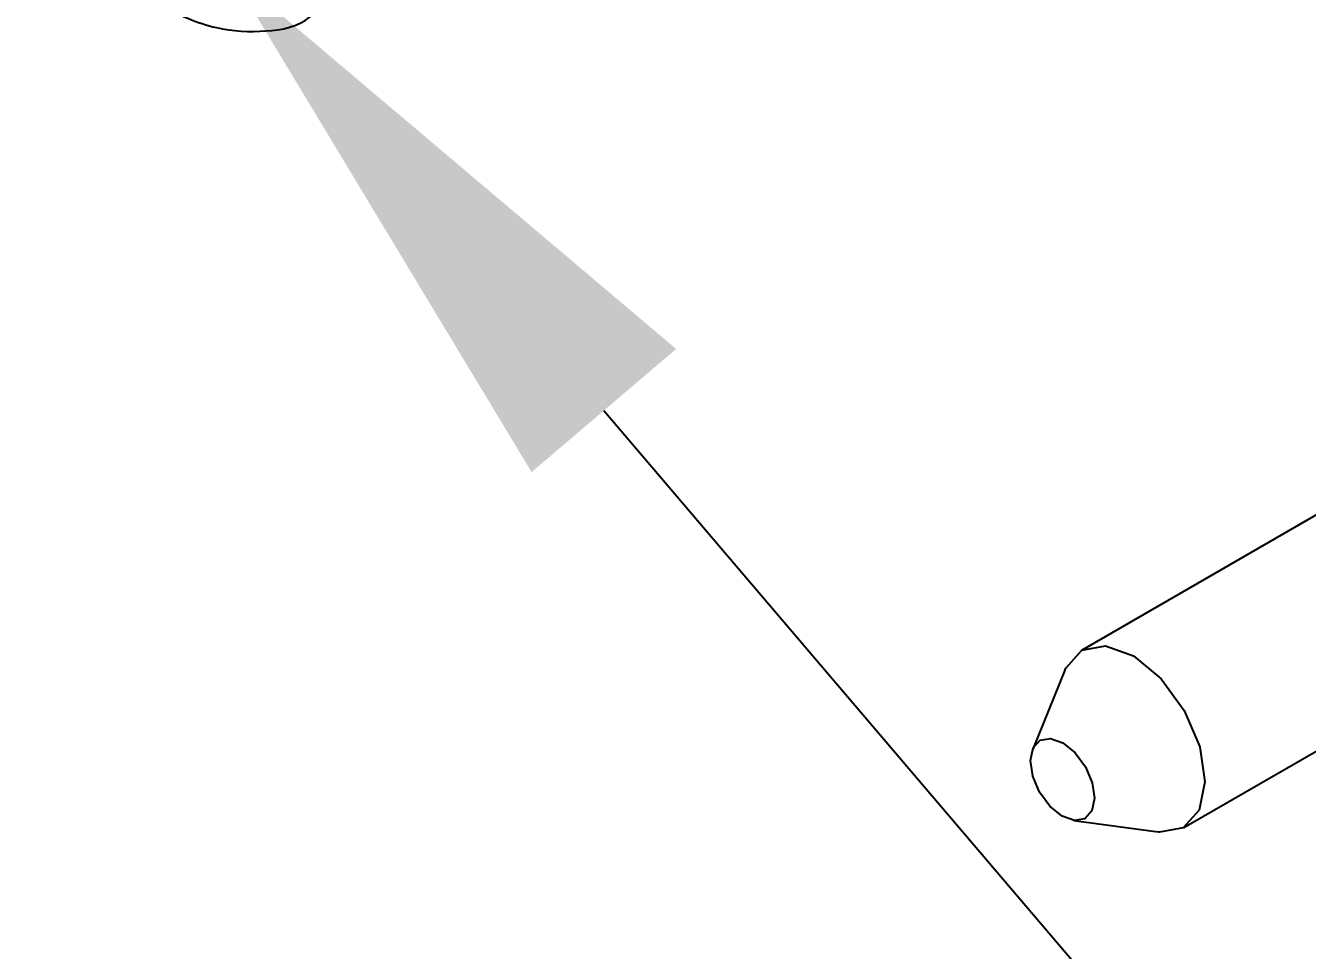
# Model space of a CAD drawing. Extents: x 0 to 9.6, y -11.7 to 0.2.
# Drawn here: x 4.475 to 5.252, y -9.211 to -8.65 of the extents above; entities that cross this region are included whole.
import ezdxf
from ezdxf import colors
from ezdxf.entities.mleader import LeaderData, LeaderLine
from ezdxf.math import Vec2, Vec3

# ---------------------------------------------------------------- set-up
doc = ezdxf.new("R2010")
doc.units = 0
doc.header["$LTSCALE"] = 0.5
doc.header["$MEASUREMENT"] = 0
doc.layers.add('FAB DWG', color=221, linetype='CONTINUOUS')
doc.layers.add('Hardware', color=242, linetype='CONTINUOUS')
doc.styles.get("Standard").update_dxf_attribs({"font": 'arial.ttf'})

msp = doc.modelspace()

# ---------------------------------------------------------------- linework, layer by layer
at = {"layer": 'Hardware', "linetype": 'Continuous', "lineweight": 25, "transparency": 16777216}
for p, q in [((5.61133, -8.74229), (5.11494, -9.02885)), ((5.17694, -9.13624), (5.67332, -8.84968)), ((5.10498, -9.04083), (5.08544, -9.08863)), ((5.11041, -9.13189), (5.16158, -9.13886))]:
    msp.add_line(p, q, dxfattribs=at)
at = {"layer": 'Hardware', "linetype": 'Continuous', "lineweight": 25, "transparency": 16777216, "flags": 128}
for points in [[(5.10498, -9.04083), (5.10564, -9.03934), (5.11531, -9.02864), (5.12965, -9.02614), (5.14647, -9.03222), (5.1632, -9.04597), (5.17731, -9.06529), (5.18664, -9.08723), (5.18978, -9.10846), (5.18624, -9.12574), (5.17656, -9.13645), (5.17656, -9.13645)], [(5.08967, -9.11465), (5.08555, -9.10496), (5.08417, -9.0956), (5.08573, -9.08797), (5.09, -9.08325), (5.09632, -9.08214), (5.10374, -9.08483), (5.11113, -9.0909), (5.11736, -9.09942), (5.12147, -9.1091), (5.12286, -9.11847), (5.12129, -9.1261), (5.11703, -9.13082), (5.1107, -9.13192), (5.10328, -9.12924), (5.09589, -9.12317), (5.08967, -9.11465)], [(5.17656, -9.13645), (5.16223, -9.13895), (5.16158, -9.13886)]]:
    msp.add_lwpolyline(points, dxfattribs=at)
at = {"layer": 'Hardware', "linetype": 'Continuous', "lineweight": 25, "transparency": 16777216}
msp.add_open_spline([(4.47525, -8.54727), (4.48156, -8.55845), (4.49527, -8.58272), (4.52355, -8.614), (4.55618, -8.63893), (4.58961, -8.65311), (4.62031, -8.65465), (4.64095, -8.65087), (4.6483, -8.64422), (4.64879, -8.64376)], degree=3, knots=[0, 0, 0, 0, 0.1494923, 0.3244826, 0.5010219, 0.6802694, 0.8380564, 0.9890197, 1, 1, 1, 1], dxfattribs=at)

# ---------------------------------------------------------------- leaders
at = {"layer": 'FAB DWG', "transparency": 16777216}
ml = msp.add_multileader_mtext('Standard', dxfattribs=at)
ml.set_content('#8-32 SCREW\\PHW83201-00', color=256)
ml.set_leader_properties()
ml.build(insert=Vec2(0, 0))
ml.multileader.update_dxf_attribs({"dogleg_length": 0.36, "arrow_head_size": 0.35})
ctx = ml.context
ctx.base_point, ctx.char_height, ctx.arrow_head_size, ctx.landing_gap_size, ctx.plane_origin = Vec3(6.37742, -10.28217), 0.188, 0.35, 0.09, Vec3(9.04806, 2.39534)
notes = []
notes.append((ctx, [(1, (1, 1, 0), (6.01742, -10.28217), (1, 0), 0.36, [(0, [(4.59862, -8.61708)], 0, [])])]))
ctx.mtext.insert, ctx.mtext.flow_direction = Vec3(6.46742, -10.1865), 5
for ctx, leaders in notes:
    for number, flags, end, landing, length, lines in leaders:
        leader = LeaderData()
        leader.index, (leader.has_last_leader_line, leader.has_dogleg_vector, leader.attachment_direction) = number, flags
        leader.last_leader_point, leader.dogleg_vector, leader.dogleg_length = Vec3(end), Vec3(landing), length
        for number, points, colour, breaks in lines:
            line = LeaderLine()
            line.index, line.vertices, line.color, line.breaks = number, Vec3.list(points), colors.encode_raw_color(colour), breaks
            leader.lines.append(line)
        ctx.leaders.append(leader)

doc.saveas('drawing.dxf')
